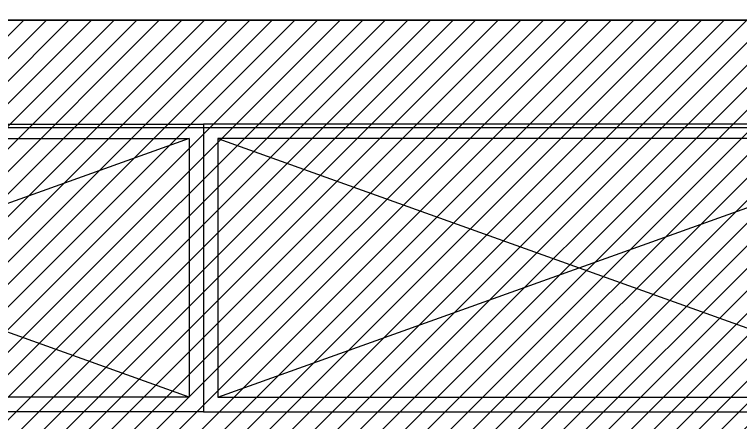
# Model space of a CAD drawing. Header units: millimetres. Extents: x -108767 to 78913, y -380878 to 1470.
# Drawn here: x -50439 to -49429, y -170090 to -169522 of the extents above; entities that cross this region are included whole.
import ezdxf

# ---------------------------------------------------------------- set-up
doc = ezdxf.new("R2010")
doc.units = ezdxf.units.MM
doc.header["$LTSCALE"] = 10
for name, color, linetype in [('001增减墙体', 147, 'Continuous'), ('012到顶家具', 55, 'Continuous'), ('NW-01-wall(原有墙体)', 255, 'Continuous')]:
    doc.layers.add(name, color=color, linetype=linetype)

# ---------------------------------------------------------------- blocks, each defined once
blk = doc.blocks.new('*U211')
blk.add_lwpolyline([(1051.02, -3053.47), (946.52, -3053.47), (946.52, -3093.47), (1051.02, -3093.47)], close=True)
at = {"color": 6}
blk.add_lwpolyline([(1049.02, -3055.47), (948.52, -3055.47), (948.52, -3091.47), (1049.02, -3091.47)], close=True, dxfattribs=at)
at = {"color": 250}
for points in [[(948.52, -3091.47), (1049.02, -3055.47)], [(948.52, -3055.47), (1049.02, -3091.47)]]:
    blk.add_lwpolyline(points, dxfattribs=at)

msp = doc.modelspace()

# ---------------------------------------------------------------- hatches: boundary and pattern name
at = {"layer": '001增减墙体', "ltscale": 10}
h = msp.add_hatch(dxfattribs=at)
h.set_pattern_fill('ANSI31', color=251, scale=7)
h.set_pattern_definition([(45, (-70270.71, -180008.131), (-15.715448, 15.715448), [])])
h.paths.add_polyline_path([(-52150.9, -171429.9), (-52150.9, -170089.9), (-51340.9, -170089.9), (-51340.9, -169529.9), (-49130.9, -169529.9), (-49130.9, -171594.9), (-51340.9, -171594.9), (-51340.9, -171429.9)])

# ---------------------------------------------------------------- linework, layer by layer
at = {"color": 4}
msp.add_lwpolyline([(-52150.9, -171429.9), (-52150.9, -170089.9), (-51340.9, -170089.9), (-51340.9, -169529.9), (-49130.9, -169529.9), (-49130.9, -171594.9), (-51340.9, -171594.9), (-51340.9, -171429.9), (-52150.9, -171429.9)], close=True, dxfattribs=at)
at = {"layer": 'NW-01-wall(原有墙体)'}
msp.add_lwpolyline([(-51340.9, -169529.9), (-51340.9, -166301.9), (-49130.9, -166301.9), (-49130.9, -169529.9)], close=True, dxfattribs=at)
for points in [[(-49130.9, -169529.9), (-51220.9, -169529.9)], [(-49130.9, -169679.9), (-51340.9, -169679.9)]]:
    msp.add_lwpolyline(points, dxfattribs=at)

# ---------------------------------------------------------------- block references
at = {"layer": '012到顶家具', "ltscale": 10, "yscale": 10, "zscale": 10}
for p, xscale in [((-40710.7, -139140.1), -10), ((-59641.2, -139140.1), 10)]:
    msp.add_blockref('*U211', p, dxfattribs=dict(at, xscale=xscale))

doc.saveas('drawing.dxf')
